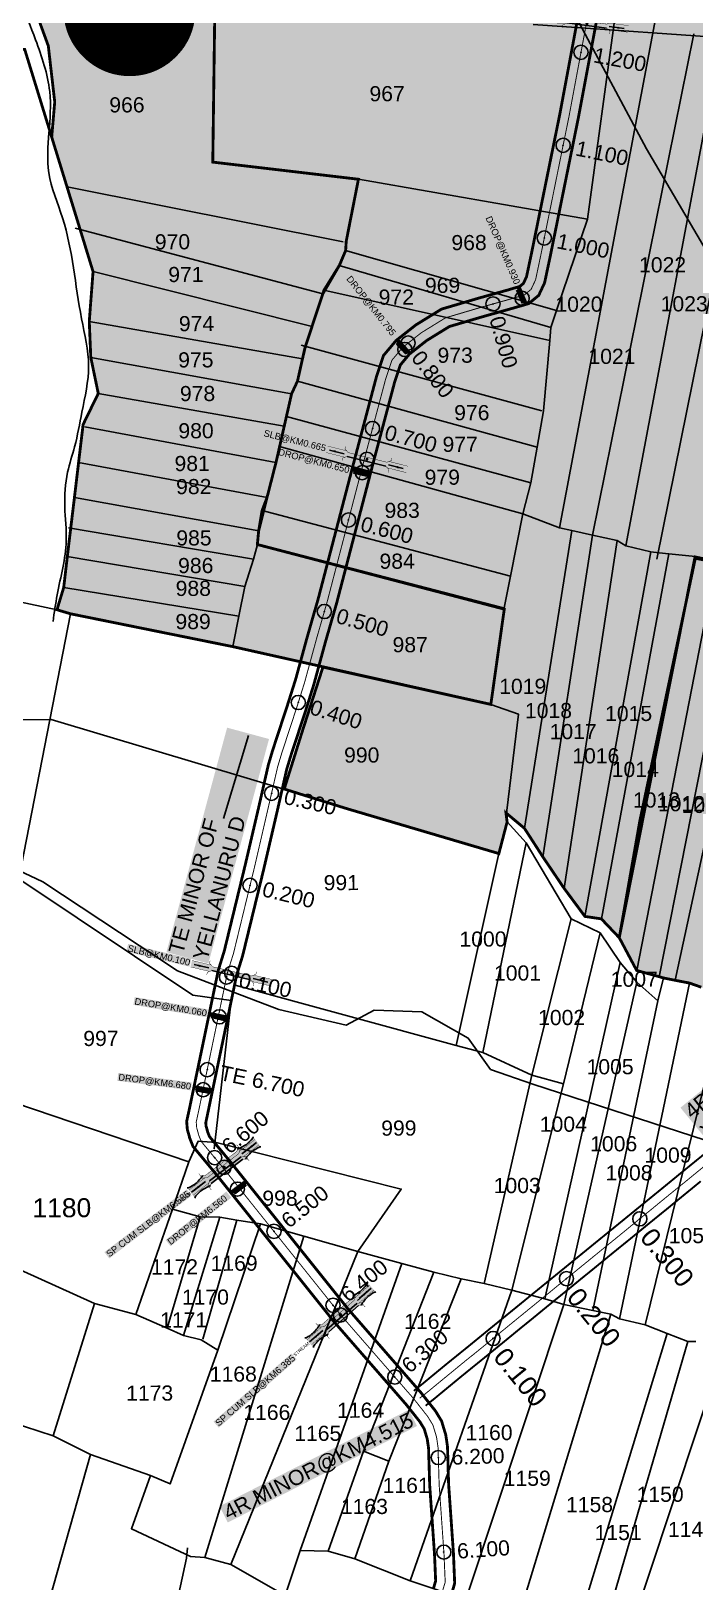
# Model space of a CAD drawing. Header units: inches. Extents: x 182366 to 215308, y 1619047 to 1632624.
# Drawn here: x 187374 to 188076, y 1624507 to 1626145 of the extents above; entities that cross this region are included whole.
import ezdxf
from ezdxf.enums import TextEntityAlignment as Align

# ---------------------------------------------------------------- set-up
doc = ezdxf.new("R2010")
doc.units = ezdxf.units.IN
doc.header["$MEASUREMENT"] = 0
doc.header["$PDMODE"] = 32
doc.header["$PDSIZE"] = 15
doc.linetypes.add('ACAD_ISO02W100', pattern=[15, 12, -3])
doc.linetypes.add('HIDDEN2', pattern=[0.1875, 0.125, -0.0625])
for name, color, linetype in [('CANAL1', 7, 'Continuous'), ('CHANAGE', 1, 'Continuous'), ('CS', 134, 'Continuous'), ('CSMark', 72, 'Continuous'), ('PAPER SIZE', 5, 'Continuous'), ('PLOT NO', 7, 'Continuous'), ('PLOTS', 7, 'Continuous'), ('PLOTS NO', 7, 'Continuous'), ('POINT', 2, 'Continuous'), ('ROAD', 1, 'Continuous'), ('STREAM', 4, 'Continuous'), ('STRUCTURE', 5, 'Continuous'), ('text2', 7, 'Continuous'), ('WUA2', 3, 'Continuous')]:
    doc.layers.add(name, color=color, linetype=linetype)
doc.styles.add('FONT1', font='Arial')
doc.styles.get("Standard").update_dxf_attribs({"font": 'arial.ttf'})
doc.dimstyles.get("Standard").update_dxf_attribs({"dimtxt": 0.18, "dimasz": 0.18, "dimexe": 0.18, "dimexo": 0.0625, "dimgap": 0.09, "dimtad": 0, "dimtih": 1, "dimtoh": 1, "dimdec": 4, "dimzin": 0, "dimdsep": 46, "dimtxsty": 'Standard', "dimcen": 0.09, "dimadec": 0, "dimazin": 0, "dimtfac": 1, "dimtdec": 4, "dimtofl": 0, "dimtmove": 0, "dimatfit": 3, "dimfxl": 1, "dimtolj": 1, "dimtzin": 0, "dimarcsym": 0})
pattern_1 = [(45, (0, 0), (-0.088388347648, 0.088388347648), [])]

# ---------------------------------------------------------------- blocks, each defined once
blk = doc.blocks.new('DROP')
h = blk.add_hatch()
h.set_pattern_fill('ANSI31', color=1, scale=10, angle=45)
h.set_pattern_definition([(90, (-324.4107, -25.7687), (-1.25, 0), [])])
h.paths.add_polyline_path([(-9.9, -4.3), (-13.8, 4.1), (13.8, 4.1), (10.2, -4.3)])
at = {"layer": 'STRUCTURE', "color": 5, "const_width": 0.49}
blk.add_lwpolyline([(-9.9, -4.3), (-13.8, 4.1), (13.8, 4.1), (10.2, -4.3), (-9.9, -4.3)], dxfattribs=at)
at = {"layer": 'STRUCTURE', "color": 5}
blk.add_circle((0, 0), 1.33, dxfattribs=at)
blk = doc.blocks.new('SP')
at = {"layer": 'STRUCTURE'}
h = blk.add_hatch(dxfattribs=at)
h.set_pattern_fill('DASH', color=256, scale=8, style=0)
edge = h.paths.add_edge_path()
edge.add_spline(control_points=[(769825.7, 1706742.1), (769825.3, 1706741.8), (769823.8, 1706740.8), (769820.9, 1706740.3), (769817, 1706739.7), (769811.4, 1706738.9), (769804, 1706739.7), (769798.4, 1706741), (769795.6, 1706741.6)], knot_values=[0, 0, 0, 0, 1.613557, 5.24513, 8.624976, 13.470124, 22.190216, 30.746377, 30.746377, 30.746377, 30.746377], degree=3, periodic=0)
edge.add_line((769795.6, 1706741.6), (769792.6, 1706739.6))
edge.add_line((769792.6, 1706739.6), (769732.6, 1706739.6))
edge.add_line((769732.6, 1706739.6), (769729.6, 1706741.6))
edge.add_spline(control_points=[(769729.6, 1706741.6), (769726.9, 1706740.9), (769721.3, 1706739.5), (769713.9, 1706738.5), (769708.3, 1706739.1), (769704.4, 1706739.6), (769701.5, 1706740), (769700, 1706741), (769699.5, 1706741.3)], knot_values=[0, 0, 0, 0, 8.556161, 17.276253, 22.121402, 25.501247, 29.13282, 30.746377, 30.746377, 30.746377, 30.746377], degree=3, periodic=0)
edge.add_line((769699.5, 1706741.3), (769699.5, 1706722.1))
edge.add_spline(control_points=[(769699.5, 1706722.1), (769700, 1706722.4), (769701.4, 1706723.4), (769704.3, 1706724), (769708.2, 1706724.5), (769713.8, 1706725.3), (769721.2, 1706724.5), (769726.8, 1706723.3), (769729.6, 1706722.6)], knot_values=[0, 0, 0, 0, 1.613557, 5.24513, 8.624976, 13.470124, 22.190216, 30.746377, 30.746377, 30.746377, 30.746377], degree=3, periodic=0)
edge.add_line((769729.6, 1706722.6), (769732.6, 1706724.6))
edge.add_line((769732.6, 1706724.6), (769792.6, 1706724.6))
edge.add_line((769792.6, 1706724.6), (769795.6, 1706722.6))
edge.add_spline(control_points=[(769795.6, 1706722.6), (769798.4, 1706723.3), (769803.9, 1706724.8), (769811.3, 1706725.8), (769817, 1706725.1), (769820.9, 1706724.7), (769823.8, 1706724.2), (769825.2, 1706723.3), (769825.7, 1706723)], knot_values=[0, 0, 0, 0, 8.556161, 17.276253, 22.121402, 25.501247, 29.13282, 30.746377, 30.746377, 30.746377, 30.746377], degree=3, periodic=0)
edge.add_line((769825.7, 1706723), (769825.7, 1706742.1))
h.paths.add_polyline_path([(769764.2, 1706732.1, -1), (769761.1, 1706732.1, -1)], flags=0)
h.paths.add_polyline_path([(769761.1, 1706732.1, 1), (769764.2, 1706732.1, 1)], flags=16)
at = {"layer": 'STRUCTURE', "const_width": 0.628}
for points in [[(769726.6, 1706747.6), (769726.6, 1706743.6), (769732.6, 1706739.6), (769792.6, 1706739.6), (769798.6, 1706743.6), (769798.6, 1706747.6)], [(769726.6, 1706716.6), (769726.6, 1706720.6), (769732.6, 1706724.6), (769792.6, 1706724.6), (769798.6, 1706720.6), (769798.6, 1706716.6)]]:
    blk.add_lwpolyline(points, dxfattribs=at)
at = {"layer": 'STRUCTURE', "color": 3}
blk.add_lwpolyline([(769732.6, 1706724.6), (769792.6, 1706724.6)], dxfattribs=at)
blk.add_lwpolyline([(769732.6, 1706724.6), (769792.6, 1706724.6)], dxfattribs=at)
at = {"layer": 'STRUCTURE', "color": 0}
blk.add_circle((769762.6, 1706732.1), 1.55, dxfattribs=at)
at = {"layer": 'STRUCTURE'}
for points in [[(769699.5, 1706741.3), (769700.9, 1706740.5), (769704.4, 1706739.6), (769707.8, 1706739.2), (769712.6, 1706738.8), (769721.3, 1706739.7), (769729.6, 1706741.6)], [(769699.5, 1706722.1), (769700.9, 1706723), (769704.4, 1706724), (769707.7, 1706724.5), (769712.5, 1706725), (769721.2, 1706724.4), (769729.6, 1706722.6)], [(769825.7, 1706742.1), (769824.3, 1706741.3), (769820.8, 1706740.3), (769817.5, 1706739.8), (769812.7, 1706739.2), (769804, 1706739.9), (769795.6, 1706741.6)], [(769825.7, 1706723), (769824.3, 1706723.8), (769820.8, 1706724.7), (769817.4, 1706725.1), (769812.6, 1706725.5), (769803.9, 1706724.6), (769795.6, 1706722.6)]]:
    blk.add_spline(points, degree=3, dxfattribs=at)
at = {"layer": 'STRUCTURE', "color": 0}
blk.add_text('STREAM', height=5, dxfattribs=at).set_placement((769684.3, 1706732.1), align=Align.MIDDLE_CENTER)
for points in [[(769727.4, 1706732.1), (769700.8, 1706732.1)], [(769824.4, 1706732.1), (769800.5, 1706732.1)]]:
    blk.add_leader(points, dimstyle='Standard', override={"dimasz": 10, "dimgap": 0.09, "dimtad": 0}, dxfattribs=at)
blk = doc.blocks.new('SLB')
at = {"layer": 'STRUCTURE'}
h = blk.add_hatch(dxfattribs=at)
h.set_pattern_fill('DOTS', color=6, scale=20, angle=320.3722, style=0)
h.set_pattern_definition([(320.372247934, (-159.4327, -72.9564), (1.2786241598, 0.5641323054), [0, -1.25])])
h.paths.add_polyline_path([(769699.5, 1706871.1), (769699.5, 1706861.1), (769729.1, 1706861.1), (769732.1, 1706863.1), (769792.1, 1706863.1), (769795.1, 1706861.1), (769824.7, 1706861.1), (769824.7, 1706871.1), (769795.1, 1706871.1), (769792.1, 1706869.1), (769732.1, 1706869.1), (769729.1, 1706871.1)])
at = {"layer": 'STRUCTURE', "color": 6, "linetype": 'ACAD_ISO02W100', "ltscale": 0.5, "const_width": 0.5}
for points in [[(769699.5, 1706871.1), (769729.1, 1706871.1)], [(769795.1, 1706871.1), (769824.7, 1706871.1)], [(769699.5, 1706861.1), (769729.1, 1706861.1)], [(769795.1, 1706861.1), (769824.7, 1706861.1)]]:
    blk.add_lwpolyline(points, dxfattribs=at)
at = {"layer": 'STRUCTURE', "color": 6, "const_width": 0.628}
for points in [[(769726.1, 1706877.1), (769726.1, 1706873.1), (769732.1, 1706869.1), (769792.1, 1706869.1), (769798.1, 1706873.1), (769798.1, 1706877.1)], [(769726.1, 1706855.1), (769726.1, 1706859.1), (769732.1, 1706863.1), (769792.1, 1706863.1), (769798.1, 1706859.1), (769798.1, 1706855.1)]]:
    blk.add_lwpolyline(points, dxfattribs=at)
at = {"layer": 'STRUCTURE', "color": 6}
blk.add_lwpolyline([(769732.1, 1706863.1), (769792.1, 1706863.1)], dxfattribs=at)
blk.add_lwpolyline([(769732.1, 1706863.1), (769792.1, 1706863.1)], dxfattribs=at)
at = {"layer": 'STRUCTURE', "color": 0}
blk.add_circle((769762.1, 1706866.1), 1.24, dxfattribs=at)
for points in [[(769703.8, 1706866), (769726.7, 1706866)], [(769818.6, 1706865.8), (769795.7, 1706865.8)]]:
    blk.add_leader(points, dimstyle='Standard', override={"dimasz": 10, "dimgap": 0.09, "dimtad": 0}, dxfattribs=at)

msp = doc.modelspace()

# ---------------------------------------------------------------- hatches: boundary and pattern name
at = {"layer": 'PLOTS NO', "true_color": 0xafd9aa}
h = msp.add_hatch(dxfattribs=at)
h.set_pattern_fill('ANSI31', color=9)
h.set_pattern_definition(pattern_1)
h.paths.add_polyline_path([(187859.9, 1625434.1), (187587.3, 1625495.1), (187415.8, 1625529.8), (187401.5, 1625534.1), (187408.6, 1625557.7), (187412.4, 1625590.3), (187416, 1625620.2), (187419.9, 1625652.5), (187424.3, 1625689.6), (187429.1, 1625729.8), (187445.1, 1625762.6), (187437.2, 1625800.7), (187435.6, 1625838.7), (187439.6, 1625891.3), (187425.9, 1625935.9), (187412.1, 1625980.8), (187395.9, 1626033.4), (187399.1, 1626070.5), (187392.3, 1626129.8), (187364.8, 1626205.2), (187371.7, 1626285.6), (187392.4, 1626410.5), (187392.4, 1626490.8), (187399.7, 1626562.7), (187402.5, 1626695.1), (187413.9, 1626797.1), (187413.9, 1626838), (187407.8, 1626875.6), (187369.3, 1626912.5), (187351.5, 1626934.4), (187331.5, 1627040), (187334.3, 1627123.9), (187325.8, 1627178.5), (187327.9, 1627303.7), (187635.9, 1627238.8), (187831.9, 1627200.9), (188018.4, 1627168.9), (188160.1, 1627150.2), (188350.7, 1627150.6), (188379.1, 1627152.7), (188406.6, 1627350.7), (188586.5, 1627345.4), (188585.7, 1627314.6), (188572.5, 1627189), (188564.7, 1627112.7), (188481.6, 1627008.6), (188418.2, 1626933.7), (188358, 1626864), (188293.5, 1626793.5), (188269.4, 1626753), (188245, 1626706.8), (188182.4, 1626592.2), (188156.7, 1626551.3), (188155.1, 1626426.5), (188149.9, 1626153.6), (188106.5, 1626152.7), (188036.6, 1626158), (188033.9, 1626158.3), (187991.2, 1626161.5), (187976.3, 1626162.6), (187957.2, 1626164.1), (187940.1, 1626165.4), (187815.7, 1626180.6), (187773.3, 1626191.8), (187728.7, 1626199.7), (187686, 1626207.3), (187634.5, 1626216.5), (187569, 1626225), (187566.1, 1626007), (187720, 1625988.9), (187707.1, 1625923.4), (187706.5, 1625913.6), (187700.1, 1625898.3), (187682.3, 1625867.7), (187671, 1625833.5), (187663.5, 1625810.8), (187655.6, 1625775.6), (187649.4, 1625762.3), (187643.9, 1625738.2), (187641.6, 1625728), (187632.9, 1625689.7), (187623.4, 1625652.6), (187619.8, 1625638.2), (187614.6, 1625617.6), (187613.2, 1625603), (187872.4, 1625535.6), (187874.1, 1625534.7)])
at = {"layer": 'PLOTS NO', "true_color": 0x7aafdf}
h = msp.add_hatch(dxfattribs=at)
h.set_pattern_fill('ANSI31', color=143)
h.set_pattern_definition(pattern_1)
h.paths.add_polyline_path([(187995.6, 1625187.6), (187976.7, 1625207.5), (187959.3, 1625210.1), (187937.3, 1625239.8), (187915, 1625272.8), (187895.4, 1625303.2), (187875.9, 1625319.5), (187877.1, 1625309.9), (187868.4, 1625276.5), (187705.9, 1625324.5), (187641.6, 1625344.7), (187660.8, 1625406), (187682.5, 1625473.5), (187859.9, 1625434.1), (187874.1, 1625534.7), (187613.2, 1625603), (187614.6, 1625617.6), (187618.2, 1625638.9), (187623.4, 1625652.6), (187632.9, 1625689.7), (187641.6, 1625728), (187643.9, 1625738.2), (187649.4, 1625762.3), (187655.6, 1625775.6), (187660.9, 1625799.2), (187664, 1625812.4), (187671, 1625833.5), (187682.3, 1625867.7), (187683.6, 1625871.7), (187699.8, 1625897.8), (187706.5, 1625913.6), (187707.1, 1625923.4), (187720, 1625988.9), (187566.1, 1626007), (187569, 1626225), (187773.3, 1626191.8), (187815.7, 1626180.6), (187940.1, 1626165.4), (187973.2, 1626162.9), (188033.9, 1626158.3), (188106.5, 1626152.7), (188149.9, 1626153.6), (188155.1, 1626426.5), (188156.2, 1626488.3), (188273.7, 1626693.8), (188314.9, 1626770.5), (188391.1, 1626852.1), (188495.2, 1626975.9), (188558.7, 1627051.2), (188564.7, 1627112.7), (188585.7, 1627314.6), (188585.4, 1627345.4), (188699.4, 1627336), (188670.7, 1627068.4), (188659.4, 1626978.1), (188623, 1626772.9), (188712.4, 1626760.3), (188692.4, 1626563.4), (188639.3, 1626544.6), (188582.3, 1626529.9), (188518.9, 1626501.4), (188543.4, 1626424.1), (188590, 1626392.7), (188602.3, 1626375.6), (188586, 1626346.9), (188573.2, 1626318.2), (188569, 1626298.9), (188546.3, 1626258.6), (188520.9, 1626218.4), (188486.4, 1626185.1), (188440.2, 1626128.4), (188387.2, 1626062.2), (188353.8, 1625988.1), (188341.8, 1625942.1), (188334.2, 1625893.9), (188317.8, 1625837.9), (188309.9, 1625781.1), (188304.9, 1625753.3), (188296.4, 1625734.3), (188266, 1625721.2), (188236.7, 1625704.6), (188216.2, 1625656.1), (188186.6, 1625612.8), (188169.4, 1625569.5), (188076, 1625588.5), (188017.4, 1625311.4)])
at = {"layer": 'PLOTS NO', "true_color": 0x136734}
h = msp.add_hatch(color=116, dxfattribs=at)
h.dxf.hatch_style = 1
h.paths.add_polyline_path([(189287.5, 1624821.8), (189182.2, 1624825.1), (189067.2, 1624829.3), (189028.7, 1624837.2), (188991.6, 1624833.8), (188935, 1624838.6), (188921.1, 1624839.8), (188882.4, 1624843), (188849.3, 1624848.3), (188828.9, 1624849.7), (188826.9, 1624838.5), (188817.3, 1624837.7), (188815.2, 1624837.6), (188808.7, 1624860), (188775.3, 1624872.2), (188722.1, 1624891.4), (188726.6, 1624924.5), (188709, 1624929.7), (188706.6, 1624911.7), (188692.6, 1624914.2), (188680.2, 1624916.4), (188681.4, 1624942.2), (188673.3, 1624947.8), (188677.2, 1624995.2), (188601.3, 1625011.7), (188276.1, 1625082.4), (188274.7, 1625072.9), (188239.1, 1625080.1), (188212.8, 1625086.4), (188184.6, 1625095.1), (188156.1, 1625103.9), (188128.6, 1625110), (188131.8, 1625122.4), (188108.5, 1625126.2), (188082.3, 1625135.3), (188069.8, 1625139.7), (188054.7, 1625142.6), (188042.2, 1625145.1), (188037.9, 1625146.4), (188014, 1625153), (187995.6, 1625187.6), (188074.8, 1625585.6), (188075.7, 1625589.9), (188098.3, 1625585), (188105.5, 1625583.4), (188123.5, 1625579.5), (188137.2, 1625576.6), (188148.1, 1625574.2), (188166.8, 1625570.2), (188169.6, 1625569.3), (188170.2, 1625570.6), (188170.8, 1625572.2), (188171.3, 1625573.2), (188177, 1625585.5), (188178.5, 1625588.7), (188179.8, 1625591.5), (188180.8, 1625593.3), (188182.3, 1625596.3), (188184.1, 1625599.4), (188185.6, 1625602), (188187, 1625604.6), (188188, 1625606.6), (188189, 1625608.1), (188190.5, 1625610.5), (188191.8, 1625612.3), (188193.2, 1625614.3), (188195.1, 1625617.1), (188196.8, 1625619.6), (188198.2, 1625621.7), (188199.4, 1625623.5), (188200.9, 1625625.5), (188202.3, 1625627.4), (188203.9, 1625629.4), (188205.8, 1625632), (188207.4, 1625634.1), (188209.7, 1625637.3), (188210.9, 1625638.9), (188213.3, 1625642.2), (188214.5, 1625643.8), (188215.1, 1625644.6), (188216.2, 1625646), (188221.2, 1625652.3), (188232.8, 1625675.8), (188237.3, 1625683.5), (188247, 1625699.2), (188259.4, 1625712), (188267.2, 1625716.8), (188275.8, 1625720.7), (188293.1, 1625725.9), (188299.3, 1625732.3), (188303.5, 1625740.9), (188309.8, 1625758.1), (188314.6, 1625775.9), (188316.6, 1625800.1), (188317.4, 1625811.6), (188321.3, 1625828.5), (188336.5, 1625860.7), (188340.8, 1625879.3), (188342.6, 1625897.2), (188351.4, 1625932.1), (188353.3, 1625967.5), (188355.3, 1625976.1), (188358.9, 1625984.8), (188367.4, 1626000), (188375.7, 1626016.7), (188380.7, 1626030.8), (188383.7, 1626038.6), (188388.9, 1626049.8), (188397.5, 1626063.5), (188408.8, 1626078), (188416.2, 1626087.6), (188429.4, 1626104.8), (188441.2, 1626120.3), (188480.6, 1626158), (188492.7, 1626175.9), (188496.7, 1626185.3), (188500.9, 1626188.7), (188505.4, 1626190.1), (188511.6, 1626191), (188517.2, 1626194.7), (188520, 1626199.6), (188523.4, 1626204.7), (188530, 1626220), (188544.5, 1626240.5), (188563.7, 1626261), (188580.7, 1626282.9), (188590, 1626300.5), (188592.7, 1626320.9), (188598.3, 1626336.1), (188619.2, 1626334), (188667.3, 1626331.2), (188749.4, 1626315.9), (189087.2, 1626277.8), (189435.8, 1626238.7), (189409, 1626087.8), (189397, 1625869.5), (189388.2, 1625750.8), (189382.6, 1625520.8), (189355.3, 1625113.3)])
at = {"layer": 'text2'}
h = msp.add_hatch(dxfattribs=at)
h.set_pattern_fill('ANSI31', color=5)
h.set_pattern_definition([(45, (-3385.38838, 13488.9096), (-0.088388347648, 0.088388347648), [])])
edge = h.paths.add_edge_path()
edge.add_arc((187478, 1626167.5), 69.1, 0, 360)
h.paths.add_polyline_path([(187399.4, 1626136.5), (187556.7, 1626136.5), (187556.7, 1626198.5), (187399.4, 1626198.5)], flags=9)

# ---------------------------------------------------------------- linework, layer by layer
at = {"layer": 'CANAL1', "color": 200, "const_width": 3}
for points in [[(187799.2, 1624499.9), (187801.6, 1624508), (187800.4, 1624536.1), (187795.3, 1624609.2), (187794.1, 1624648.3), (187792.7, 1624658), (187789.5, 1624668.7), (187785, 1624676.1), (187770.4, 1624694.5), (187694.3, 1624781.8), (187568.4, 1624939.2), (187545.2, 1624967.1), (187541.5, 1624976.5), (187541.4, 1624977.3), (187539.2, 1624985.1), (187538.5, 1624993.5), (187541.5, 1625007.3), (187571.9, 1625153.1), (187578.3, 1625173.8), (187600.2, 1625263.7), (187614.9, 1625326.7), (187624.9, 1625370.6), (187629.5, 1625386), (187645.3, 1625434.2), (187653.6, 1625460.4), (187666.2, 1625506.4), (187677.5, 1625545.7), (187717.3, 1625698.1), (187739.2, 1625780.9), (187746.5, 1625802.7), (187759.8, 1625818.5), (187780.7, 1625835), (187807.8, 1625851.7), (187847.1, 1625863.3), (187877.5, 1625871.8), (187890.4, 1625875.6), (187894.3, 1625878.8), (187897.6, 1625885.9), (187902.9, 1625910.8), (187932.7, 1626057.2), (187951.7, 1626158.9)], [(187818.1, 1624493.1), (187821.7, 1624505.6), (187820.4, 1624537.3), (187815.3, 1624610.2), (187814.1, 1624650.1), (187812.3, 1624662.3), (187807.9, 1624676.9), (187801.4, 1624687.6), (187785.8, 1624707.3), (187709.7, 1624794.6), (187583.9, 1624951.8), (187562.6, 1624977.5), (187560.9, 1624981.8), (187559, 1624988.7), (187558.7, 1624992.2), (187561, 1625003.1), (187591.3, 1625148.1), (187597.6, 1625168.4), (187619.7, 1625259), (187634.4, 1625322.2), (187644.2, 1625365.5), (187648.6, 1625380), (187664.4, 1625428.1), (187672.8, 1625454.8), (187685.4, 1625501), (187696.8, 1625540.4), (187736.6, 1625693), (187758.4, 1625775.1), (187764.3, 1625792.7), (187773.8, 1625804.1), (187792.1, 1625818.5), (187816.1, 1625833.3), (187852.7, 1625844.1), (187883, 1625852.6), (187899.9, 1625857.5), (187910.5, 1625866.2), (187916.7, 1625879.5), (187922.5, 1625906.7), (187952.3, 1626053.4), (187971.3, 1626154.7)]]:
    msp.add_lwpolyline(points, dxfattribs=at)
at = {"layer": 'CANAL1', "color": 1, "linetype": 'HIDDEN2', "ltscale": 4, "const_width": 1}
msp.add_lwpolyline([(187560.2, 1625048.1), (187581.6, 1625150.6), (187588, 1625171.1), (187610, 1625261.4), (187624.6, 1625324.5), (187634.6, 1625368), (187639.1, 1625383), (187654.9, 1625431.1), (187663.2, 1625457.6), (187675.8, 1625503.7), (187687.1, 1625543), (187726.9, 1625695.6), (187748.8, 1625778), (187755.4, 1625797.7), (187766.8, 1625811.3), (187786.4, 1625826.7), (187812, 1625842.5), (187849.9, 1625853.7), (187880.2, 1625862.2), (187895.2, 1625866.6), (187902.4, 1625872.5), (187907.2, 1625882.7), (187912.7, 1625908.7), (187942.5, 1626055.3), (187961.5, 1626156.8)], dxfattribs=at)
at = {"layer": 'CANAL1', "color": 1, "linetype": 'HIDDEN2', "ltscale": 30, "const_width": 1}
msp.add_lwpolyline([(187808.6, 1624496.5), (187811.7, 1624506.8), (187810.4, 1624536.7), (187805.3, 1624609.7), (187804.1, 1624649.2), (187802.5, 1624660.2), (187798.7, 1624672.8), (187793.2, 1624681.8), (187778.1, 1624700.9), (187702, 1624788.2), (187576.2, 1624945.5), (187553.9, 1624972.3), (187551.2, 1624979), (187551.2, 1624979.3), (187549.1, 1624986.9), (187548.6, 1624992.9), (187551.3, 1625005.2), (187560.2, 1625048.1)], dxfattribs=at)
at = {"layer": 'CANAL1', "color": 6, "linetype": 'ByBlock', "ltscale": 2, "const_width": 2}
for points in [[(187778.5, 1624708.9), (187787.4, 1624716), (187797.8, 1624724.6), (187813.2, 1624737.3), (187826.2, 1624747.8), (187836.6, 1624756.2), (187855.9, 1624772), (187865.1, 1624779.5), (187878.1, 1624790.1), (187891, 1624800.6), (187904, 1624811.2), (187917, 1624821.8), (187929.9, 1624832.3), (187942.9, 1624842.9), (187955.9, 1624853.5), (187972.2, 1624866.8), (187981.8, 1624874.6), (187994.7, 1624885.1), (188007.7, 1624895.7), (188020.7, 1624906.3), (188033.6, 1624916.8), (188046.6, 1624927.4), (188059.5, 1624938), (188069.1, 1624945.8), (188085.5, 1624959.1)], [(187791, 1624693.2), (187800.1, 1624700.5), (187810.5, 1624709.1), (187825.9, 1624721.8), (187838.8, 1624732.3), (187849.2, 1624740.7), (187868.6, 1624756.5), (187877.8, 1624764), (187890.7, 1624774.6), (187903.7, 1624785.1), (187916.6, 1624795.7), (187929.6, 1624806.3), (187942.6, 1624816.8), (187955.5, 1624827.4), (187968.5, 1624837.9), (187984.8, 1624851.3), (187994.4, 1624859.1), (188007.4, 1624869.6), (188020.3, 1624880.2), (188033.3, 1624890.8), (188046.3, 1624901.3), (188059.2, 1624911.9), (188072.2, 1624922.5), (188081.7, 1624930.3)]]:
    msp.add_lwpolyline(points, dxfattribs=at)
at = {"layer": 'CANAL1', "color": 1, "linetype": 'HIDDEN2', "ltscale": 2, "const_width": 1}
msp.add_lwpolyline([(187784.8, 1624701.1), (187793.7, 1624708.2), (187804.1, 1624716.8), (187819.6, 1624729.5), (187832.5, 1624740.1), (187842.9, 1624748.4), (187862.3, 1624764.2), (187871.4, 1624771.7), (187884.4, 1624782.3), (187897.4, 1624792.9), (187910.3, 1624803.4), (187923.3, 1624814), (187936.2, 1624824.6), (187949.2, 1624835.1), (187962.2, 1624845.7), (187978.5, 1624859), (187988.1, 1624866.8), (188001.1, 1624877.4), (188014, 1624888), (188027, 1624898.5), (188039.9, 1624909.1), (188052.9, 1624919.7), (188065.9, 1624930.2), (188075.4, 1624938), (188091.8, 1624951.4)], dxfattribs=at)
at = {"layer": 'CS', "color": 3}
for p in [(187955.1, 1626123), (187936.3, 1626024.8), (187916.4, 1625926.8), (187862.2, 1625857.2), (187772.5, 1625815.8), (187734.9, 1625725.6), (187709.5, 1625628.9), (187684, 1625532.2), (187656.4, 1625436.1), (187628.2, 1625340.2), (187605.5, 1625242.9), (187580.6, 1625146), (187560.2, 1625048.1), (187568, 1624955.3), (187630.7, 1624877.4), (187693.2, 1624799.3), (187758.4, 1624723.5), (187804.4, 1624638.4), (187810.2, 1624538.5)]:
    msp.add_point(p, dxfattribs=at)
at = {"layer": 'CSMark'}
for p in [(188017.3, 1624890.6), (187939.8, 1624827.4), (187862.3, 1624764.2)]:
    msp.add_point(p, dxfattribs=at)
at = {"layer": 'PLOTS', "const_width": 3}
msp.add_lwpolyline([(187306.1, 1626244), (187322.5, 1626130.9), (187367.4, 1626126), (187412.1, 1625980.8), (187424.7, 1625939.9), (187439.6, 1625891.3), (187435.6, 1625838.7), (187437.2, 1625800.7), (187445.1, 1625762.6), (187429.1, 1625729.8), (187424.3, 1625689.6), (187419.9, 1625652.5), (187416, 1625620.2), (187412.4, 1625590.3), (187408.6, 1625557.7), (187401.5, 1625534.1), (187415.8, 1625529.8), (187587.3, 1625495.1), (187859.9, 1625434.1)], dxfattribs=at)
at = {"layer": 'PLOTS'}
for points in [[(187587.3, 1625495.1), (187593.8, 1625527.2), (187600.1, 1625558.6), (187609, 1625587.5), (187613.2, 1625603), (187614.6, 1625617.6), (187619.8, 1625638.2), (187623.4, 1625652.6), (187632.9, 1625689.7), (187636.6, 1625706.4), (187641.6, 1625728), (187643.9, 1625738.2), (187649.4, 1625762.3), (187655.6, 1625775.6), (187660.9, 1625799.2), (187663.5, 1625810.8), (187671, 1625833.5), (187683.6, 1625871.7), (187700.1, 1625898.3), (187706.5, 1625913.6), (187707.1, 1625923.4), (187720, 1625988.9), (187566.1, 1626007), (187569, 1626225)], [(187893.8, 1625635.5), (187902.1, 1625668.3), (187908.7, 1625706), (187915.5, 1625744.4), (187922.2, 1625818.6), (187923.4, 1625832.2), (187929.1, 1625849.2), (187962.1, 1625946.8), (187991.2, 1626161.5)], [(188033.9, 1626158.3), (187932.5, 1625620.5)], [(188035.4, 1625587.4), (188149.9, 1626153.6)], [(187967.4, 1625613), (188074.3, 1626142.4)], [(188105.7, 1626148.7), (188002.7, 1625601.7)], [(187720, 1625988.9), (187962.1, 1625946.8)], [(187412.1, 1625980.8), (187703.9, 1625922.8)], [(187420.8, 1625937.2), (187682.3, 1625867.7)], [(187929.4, 1625850.2), (187706.5, 1625913.6)], [(187439.6, 1625891.3), (187671, 1625833.5)], [(187699.8, 1625897.8), (187923.4, 1625832.2)], [(187922.2, 1625818.6), (187683.6, 1625871.7)], [(187660.9, 1625799.2), (187435.6, 1625838.7)], [(187659.6, 1625813.6), (187913.8, 1625744.1)], [(187437.2, 1625800.7), (187649.4, 1625762.3)], [(187908.7, 1625706), (187655.6, 1625775.6)], [(187445.1, 1625762.6), (187641.6, 1625728)], [(187632.9, 1625689.7), (187430.8, 1625727.5)], [(187643.9, 1625738.2), (187902.1, 1625668.3)], [(187893.8, 1625635.5), (187636.6, 1625706.4)], [(187424.3, 1625689.6), (187623.4, 1625652.6)], [(187419.9, 1625652.5), (187614.6, 1625617.6)], [(187618.2, 1625638.9), (187880.7, 1625569.7)], [(188098.3, 1625585), (188072.6, 1625590.6), (188048.1, 1625593.1), (188037.7, 1625594.2), (188029, 1625595.1), (188002.7, 1625601.7), (187993.5, 1625607.2), (187967.4, 1625613), (187945.6, 1625617.7), (187932.5, 1625620.5), (187893.8, 1625635.5), (187880.7, 1625569.7), (187874.4, 1625538), (187859.9, 1625434.1), (187889.1, 1625423.8), (187876.9, 1625322), (187877.1, 1625309.9)], [(187609, 1625587.5), (187413.8, 1625620.6)], [(187945.6, 1625617.7), (187895.4, 1625303.2)], [(187915, 1625272.8), (187967.4, 1625613)], [(187401.5, 1625534.1), (187300.2, 1625555.3), (187150.4, 1625596.5)], [(187872.4, 1625535.6), (187613.2, 1625603)], [(187993.5, 1625607.2), (187937.3, 1625239.8)], [(187959.3, 1625210.1), (188029, 1625595.1)], [(187412.4, 1625590.3), (187600.1, 1625558.6)], [(188048.1, 1625593.1), (187976.7, 1625207.5)], [(187995.6, 1625187.6), (188074.8, 1625585.6)], [(188098.3, 1625585), (188014, 1625153)], [(188037.9, 1625146.4), (188123.5, 1625579.5)], [(188054.7, 1625142.6), (188148.1, 1625574.2)], [(187593.8, 1625527.2), (187408.6, 1625557.7)], [(187361.2, 1625249.8), (187415.8, 1625529.8)], [(187284.3, 1625417.1), (187395.4, 1625418.3), (187868.4, 1625276.5)], [(187875.9, 1625319.5), (187895.4, 1625303.2), (187915, 1625272.8), (187937.3, 1625239.8), (187959.3, 1625210.1), (187976.7, 1625207.5), (187995.6, 1625187.6), (188014, 1625153), (188037.9, 1625146.4), (188042.2, 1625145.1)], [(187823.1, 1625073.9), (187868.4, 1625276.5), (187877.1, 1625309.9), (187897.3, 1625287.9), (187944.9, 1625207.7), (187975.4, 1625192.9), (187996.4, 1625161.4), (188014.1, 1625140.6), (188036.4, 1625120.8), (188042.2, 1625145.1), (188054.7, 1625142.6), (188069.8, 1625139.7), (188082.3, 1625135.3)], [(187897.3, 1625287.9), (187851.3, 1625066.3)], [(186327.4, 1625223.3), (186754.7, 1625182.8), (186851.6, 1625171.9), (186869.6, 1625238.5), (187037.1, 1625168), (187145, 1625113.8), (187214.8, 1625081.3), (187283.7, 1625056.3), (187284.5, 1625036.2), (187315.1, 1625027.3), (187540.9, 1624950.9), (187550.6, 1624972.5), (187569.7, 1624971.1), (187765.3, 1624922.1), (187719.4, 1624856), (187765.7, 1624843.5), (187799.6, 1624834.4), (187828.4, 1624827.3), (187853, 1624822.4), (187882, 1624815.3)], [(187361.2, 1625249.8), (187544.9, 1625126.9), (187585.6, 1625121.2), (187589.6, 1625137.3), (187823.1, 1625073.9), (187851.3, 1625066.3), (187903.3, 1625042.4), (187936.8, 1625033.2), (187882, 1624815.3), (187916.8, 1624806.1), (187937.2, 1624800), (187967.6, 1624793.9), (187986.8, 1624790), (187995.9, 1624784.8), (188022.9, 1624778.5), (188046.1, 1624769.5), (188068.2, 1624761), (188076.4, 1624761)], [(187944.9, 1625207.7), (187903.3, 1625042.4), (187853, 1624822.4)], [(187975.4, 1625192.9), (187936.8, 1625033.2)], [(187996.4, 1625161.4), (187916.8, 1624806.1)], [(187937.2, 1624800), (188014.1, 1625140.6)], [(187995.9, 1624784.8), (188069.8, 1625139.7)], [(187585.6, 1625121.2), (187567.5, 1624964.6)], [(188036.4, 1625120.8), (187967.6, 1624793.9)], [(188108.5, 1625126.2), (188022.9, 1624778.5)], [(187484.9, 1624789.7), (187441.2, 1624801.2), (187265, 1624880.9), (187123.8, 1624944.8), (187135.6, 1625004.6), (187145, 1625113.8)], [(187719.4, 1624856), (187662.3, 1624872.3), (187616.5, 1624885.4), (187591.5, 1624889.3), (187573.6, 1624892.2), (187552.9, 1624892.7), (187523.4, 1624900.7), (187540.9, 1624950.9)], [(187523.4, 1624900.7), (187484.9, 1624789.7), (187518, 1624775), (187535.2, 1624767.4), (187553.9, 1624762.6), (187571.3, 1624751.8), (187616.5, 1624885.4)], [(187552.9, 1624892.7), (187518, 1624775)], [(187535.2, 1624767.4), (187573.6, 1624892.2)], [(187591.5, 1624889.3), (187555.6, 1624763.4)], [(187557.7, 1624532.7), (187662.3, 1624872.3)], [(187719.4, 1624856), (187585.1, 1624525.5)], [(187658.4, 1624540.3), (187765.7, 1624843.5)], [(187799.6, 1624834.4), (187725.3, 1624645.3), (187688, 1624539.5)], [(187716.2, 1624531.4), (187752, 1624634.7), (187828.4, 1624827.3)], [(187774.7, 1624508.2), (187882, 1624815.3)], [(187441.2, 1624801.2), (187397.5, 1624661.2)], [(187937.2, 1624800), (187833.5, 1624488.4)], [(187889.2, 1624469.6), (187986.8, 1624790)], [(188046.1, 1624769.5), (187949.8, 1624453.5)], [(188068.2, 1624761), (187975.4, 1624442.8)], [(187571.3, 1624751.8), (187521.1, 1624610.6), (187500.4, 1624619.3)], [(187999.9, 1624432.5), (188105.2, 1624749.9)], [(187833.5, 1624488.4), (187774.7, 1624508.2), (187716.2, 1624531.4), (187688, 1624539.5), (187658.4, 1624540.3), (187642.7, 1624492.7), (187585.1, 1624525.5), (187557.7, 1624532.7), (187542.5, 1624534), (187480.1, 1624563.2), (187500.4, 1624619.3), (187436.9, 1624641.7), (187397.5, 1624661.2), (187306.4, 1624691.1)], [(187725.3, 1624645.3), (187752, 1624634.7)], [(187353.5, 1624346.2), (187436.9, 1624641.7)], [(187388, 1624151.9), (187415.2, 1624247.6), (187473.5, 1624233.1), (187538.5, 1624532.2), (187539.5, 1624543.2)]]:
    msp.add_lwpolyline(points, dxfattribs=at)
at = {"layer": 'POINT'}
for p in [(187893, 1625863, 77), (187769, 1625809, 76), (187729, 1625693, 75), (187724, 1625679, 74), (187586, 1625150, 73), (187573, 1625104, 72), (187556, 1625027, 71), (187578, 1624945, 70), (187592, 1624922, 69), (187701, 1624789, 68)]:
    msp.add_point(p, dxfattribs=at)
at = {"layer": 'ROAD'}
for points in [[(187365.3, 1627151.6), (187530.1, 1626965.9), (187585.4, 1626875.9), (187617.2, 1626830.8), (187619.7, 1626786.3), (187690.8, 1626687.2), (187733.1, 1626579), (187790.2, 1626452.1), (187856.3, 1626356.8), (187898, 1626258.7), (187959.6, 1626142.1), (188024.3, 1626020.9), (188093.4, 1625903.5), (188107.4, 1625849.5), (188205.6, 1625662), (188285.7, 1625506.7), (188350.5, 1625385.3), (188451.6, 1625219.1), (188533.4, 1625107.4), (188596.4, 1625018.8), (188638.2, 1624957.1), (188659.2, 1624914.7)], [(188255.3, 1626151.7), (188248.9, 1626133.7), (188136.8, 1626136.1), (187904.8, 1626152.5)], [(188640.8, 1624772.6), (188631.3, 1624771), (188590.5, 1624791.6), (188502.9, 1624844), (188428.1, 1624892.6), (188350.1, 1624916.2), (188249.2, 1624943.5), (188100.6, 1624969.3), (187904.2, 1625032.8), (187859.7, 1625048.4), (187836.1, 1625081.5), (187787.1, 1625109.4), (187736.5, 1625110.9), (187707.2, 1625095.1), (187635.9, 1625111.8), (187528.8, 1625152.7), (187386.7, 1625246.8), (187340.7, 1625268.2)]]:
    msp.add_lwpolyline(points, dxfattribs=at)
at = {"layer": 'STREAM'}
for points in [[(187311.8, 1627302.8), (187312.4, 1627292.5), (187311.1, 1627286.8), (187310, 1627278.4), (187307, 1627263.8), (187301.3, 1627245.7), (187303.2, 1627234.3), (187306.4, 1627213.9), (187305.8, 1627154.5), (187317.2, 1627121.7), (187311.6, 1627085), (187324.1, 1627061.8), (187328.2, 1627024.3), (187337.3, 1626977.9), (187348, 1626935.6), (187354.7, 1626913), (187382.1, 1626892.8), (187400.5, 1626876.2), (187406.7, 1626803.6), (187400.5, 1626754.8), (187396.1, 1626658.6), (187390.1, 1626586.7), (187383.2, 1626509.5), (187380.7, 1626462.1), (187382, 1626413.1), (187372.8, 1626373.4), (187363.2, 1626274.4), (187356.8, 1626221.6), (187364.3, 1626177.1), (187378.8, 1626136.2), (187393.8, 1626081.5), (187393, 1626037.9), (187392.9, 1625995.8), (187407.3, 1625948), (187427.4, 1625841.6), (187434.9, 1625791.7), (187427.8, 1625742.8), (187420.1, 1625706.2), (187412.7, 1625679.5), (187409.7, 1625642.8), (187411.3, 1625607.1), (187401.7, 1625549.9), (187397.3, 1625521.6)], [(189294, 1624846.4), (189260.9, 1624841.8), (189229.3, 1624840.5), (189201.1, 1624829.4), (189187.9, 1624816.1), (189158.1, 1624807.1), (189125.8, 1624792.9), (189075.1, 1624775.1), (189039.9, 1624762.3), (189004.5, 1624745.5), (188958.8, 1624730.9), (188947.2, 1624711.9), (188916.7, 1624696.8), (188889.1, 1624671.9), (188861.1, 1624654.7), (188823.8, 1624633.6), (188793.9, 1624604.3), (188762, 1624582.5), (188743.8, 1624572.1), (188712.9, 1624564.4), (188658.9, 1624535.5), (188624.4, 1624515.5), (188593, 1624498.6), (188536, 1624456.8), (188506.1, 1624444.6), (188477.5, 1624418.6), (188454.3, 1624403.2), (188423.4, 1624383.2), (188407.7, 1624361), (188394.8, 1624349.2), (188365.2, 1624336.6), (188346.4, 1624322.7), (188309.4, 1624313.4), (188279.5, 1624303.5), (188255.2, 1624310.1), (188238.8, 1624326.2), (188215.7, 1624343.9), (188196.3, 1624349.8), (188170.4, 1624347.6), (188138.6, 1624334.3), (188119.2, 1624322.4), (188090.3, 1624309.7), (188072.8, 1624286.8), (188045.5, 1624261.2), (188024.9, 1624233.5), (188023.6, 1624194.5), (188009, 1624158.3), (188003.2, 1624133.7), (188000.2, 1624086.1), (188001.6, 1624057.1), (188000.3, 1624034), (188000.3, 1624019.3), (188005.7, 1623997.7), (188007.1, 1623983.2), (188014, 1623968.1), (188015.5, 1623956.1), (188016.1, 1623948.3)]]:
    msp.add_spline(points, degree=3, dxfattribs=at)
at = {"layer": 'WUA2', "color": 5, "const_width": 3}
for points in [[(187569, 1626225), (187566.1, 1626007), (187720, 1625988.9), (187707.1, 1625923.4), (187706.5, 1625913.6), (187700.1, 1625898.3), (187682.3, 1625867.7), (187671, 1625833.5), (187663.5, 1625810.8), (187655.6, 1625775.6), (187649.4, 1625762.3), (187643.9, 1625738.2), (187641.6, 1625728), (187632.9, 1625689.7), (187623.4, 1625652.6), (187619.8, 1625638.2), (187614.6, 1625617.6), (187613.2, 1625603), (187872.4, 1625535.6), (187874.1, 1625534.7), (187859.9, 1625434.1)], [(187995.6, 1625187.6), (187976.7, 1625207.5), (187959.3, 1625210.1), (187937.3, 1625239.8), (187915, 1625272.8), (187895.4, 1625303.2), (187875.9, 1625319.5), (187877.1, 1625309.9), (187868.4, 1625276.5), (187868.4, 1625276.5), (187705.9, 1625324.5), (187641.6, 1625344.7), (187660.8, 1625406), (187682.5, 1625473.5), (187859.9, 1625434.1), (187874.1, 1625534.7), (187613.2, 1625603), (187614.6, 1625617.6), (187618.2, 1625638.9), (187623.4, 1625652.6), (187632.9, 1625689.7), (187641.6, 1625728), (187643.9, 1625738.2), (187649.4, 1625762.3), (187655.6, 1625775.6), (187660.9, 1625799.2), (187664, 1625812.4), (187671, 1625833.5), (187682.3, 1625867.7), (187683.6, 1625871.7), (187699.8, 1625897.8), (187706.5, 1625913.6), (187707.1, 1625923.4), (187720, 1625988.9), (187566.1, 1626007), (187569, 1626225)], [(187859.9, 1625434.1), (187587.3, 1625495.1), (187415.8, 1625529.8), (187401.5, 1625534.1), (187408.6, 1625557.7), (187412.4, 1625590.3), (187416, 1625620.2), (187419.9, 1625652.5), (187424.3, 1625689.6), (187429.1, 1625729.8), (187445.1, 1625762.6), (187437.2, 1625800.7), (187435.6, 1625838.7), (187439.6, 1625891.3), (187425.9, 1625935.9), (187412.1, 1625980.8), (187395.9, 1626033.4), (187399.1, 1626070.5), (187392.3, 1626129.8), (187364.8, 1626205.2)], [(188486.4, 1626185.1), (188440.2, 1626128.4), (188387.2, 1626062.2), (188353.8, 1625988.1), (188341.8, 1625942.1), (188334.2, 1625893.9), (188317.8, 1625837.9), (188309.9, 1625781.1), (188304.9, 1625753.3), (188296.4, 1625734.3), (188266, 1625721.2), (188236.7, 1625704.6), (188216.2, 1625656.1), (188186.6, 1625612.8), (188169.4, 1625569.5), (188076, 1625588.5), (188017.4, 1625311.4), (187995.6, 1625187.6)], [(188082.3, 1625135.3), (188069.8, 1625139.7), (188054.7, 1625142.6), (188042.2, 1625145.1), (188037.9, 1625146.4), (188014, 1625153), (187995.6, 1625187.6), (188074.8, 1625585.6), (188075.7, 1625589.9), (188098.3, 1625585)]]:
    msp.add_lwpolyline(points, dxfattribs=at)
at = {"layer": 'WUA2', "color": 15, "const_width": 3}
for points in [[(187569, 1626225), (187566.1, 1626007), (187720, 1625988.9), (187707.1, 1625923.4), (187706.5, 1625913.6), (187700.1, 1625898.3), (187682.3, 1625867.7), (187671, 1625833.5), (187663.5, 1625810.8), (187655.6, 1625775.6), (187649.4, 1625762.3), (187643.9, 1625738.2), (187641.6, 1625728), (187632.9, 1625689.7), (187623.4, 1625652.6), (187619.8, 1625638.2), (187614.6, 1625617.6), (187613.2, 1625603), (187872.4, 1625535.6), (187874.1, 1625534.7), (187859.9, 1625434.1)], [(187995.6, 1625187.6), (187976.7, 1625207.5), (187959.3, 1625210.1), (187937.3, 1625239.8), (187915, 1625272.8), (187895.4, 1625303.2), (187875.9, 1625319.5), (187877.1, 1625309.9), (187868.4, 1625276.5), (187868.4, 1625276.5), (187705.9, 1625324.5), (187641.6, 1625344.7), (187660.8, 1625406), (187682.5, 1625473.5), (187859.9, 1625434.1), (187874.1, 1625534.7), (187613.2, 1625603), (187614.6, 1625617.6), (187618.2, 1625638.9), (187623.4, 1625652.6), (187632.9, 1625689.7), (187641.6, 1625728), (187643.9, 1625738.2), (187649.4, 1625762.3), (187655.6, 1625775.6), (187660.9, 1625799.2), (187664, 1625812.4), (187671, 1625833.5), (187682.3, 1625867.7), (187683.6, 1625871.7), (187699.8, 1625897.8), (187706.5, 1625913.6), (187707.1, 1625923.4), (187720, 1625988.9), (187566.1, 1626007), (187569, 1626225)], [(187859.9, 1625434.1), (187587.3, 1625495.1), (187415.8, 1625529.8), (187401.5, 1625534.1), (187408.6, 1625557.7), (187412.4, 1625590.3), (187416, 1625620.2), (187419.9, 1625652.5), (187424.3, 1625689.6), (187429.1, 1625729.8), (187445.1, 1625762.6), (187437.2, 1625800.7), (187435.6, 1625838.7), (187439.6, 1625891.3), (187425.9, 1625935.9), (187412.1, 1625980.8), (187395.9, 1626033.4), (187399.1, 1626070.5), (187392.3, 1626129.8), (187364.8, 1626205.2)], [(188486.4, 1626185.1), (188440.2, 1626128.4), (188387.2, 1626062.2), (188353.8, 1625988.1), (188341.8, 1625942.1), (188334.2, 1625893.9), (188317.8, 1625837.9), (188309.9, 1625781.1), (188304.9, 1625753.3), (188296.4, 1625734.3), (188266, 1625721.2), (188236.7, 1625704.6), (188216.2, 1625656.1), (188186.6, 1625612.8), (188169.4, 1625569.5), (188076, 1625588.5), (188017.4, 1625311.4), (187995.6, 1625187.6)], [(188082.3, 1625135.3), (188069.8, 1625139.7), (188054.7, 1625142.6), (188042.2, 1625145.1), (188037.9, 1625146.4), (188014, 1625153), (187995.6, 1625187.6), (188074.8, 1625585.6), (188075.7, 1625589.9), (188098.3, 1625585)]]:
    msp.add_lwpolyline(points, dxfattribs=at)

# ---------------------------------------------------------------- block references
for p, xscale, yscale, zscale, rotation in [((187892.2, 1625865.7), 0.7, 0.7, 0.7, 293.1724676616312), ((187766.8, 1625811.3), 0.7, 0.7, 0.7, 313.4115903809882), ((187722.7, 1625679.2), 0.7, 0.7, 0.7, 348.1246974961248), ((187571.9, 1625104.2), 0.7, 0.7, 0.7, 348.1246974961248), ((187556, 1625027, 71), 0.7000000000000001, 0.7000000000000001, 0.7000000000000001, 350.2790742060578), ((187593.9, 1624923.3), 0.7000000000000001, 0.7000000000000001, 0.7000000000000001, 36.49770396654607)]:
    msp.add_blockref('DROP', p, dxfattribs=dict(xscale=xscale, yscale=yscale, zscale=zscale, rotation=rotation))
at = {"layer": 'STRUCTURE', "color": 0, "xscale": 0.7, "yscale": 0.7, "zscale": 0.7}
for name, p, rotation in [('SLB', (-500480.7, 510827.9, 78), 352.5891724363311), ('SLB', (-625464.2, 597772.6, 75), 345.9267051626515), ('SLB', (-612642.4, 587104.7, 73), 346.6458065362098), ('SP', (483920.1, 348284.8, 70), 37.34434648835499), ('SLB', (483977.3, 348210.5, 70), 37.34434648835499), ('SP', (569503.4, 371032, 68), 41.21300137228259), ('SLB', (569565.5, 370961.7, 68), 41.21300137228259)]:
    msp.add_blockref(name, p, dxfattribs=dict(at, rotation=rotation))

# ---------------------------------------------------------------- texts
at = {"layer": 'CHANAGE'}
for s, rotation, p in [('1.200', 349.4012, (187968.9, 1626120.4)), ('1.100', 348.5271, (187950, 1626022)), ('1.000', 348.5271, (187930.1, 1625924)), ('0.900', 285.6522, (187865.9, 1625843.7)), ('0.800', 308.2889, (187781.2, 1625804.8)), ('0.700', 345.1427, (187748.4, 1625722)), ('0.600', 345.3621, (187723.1, 1625625.3)), ('0.500', 343.9697, (187697.4, 1625528.3)), ('0.400', 342.4685, (187669.8, 1625431.9)), ('0.300', 347.1325, (187641.9, 1625337.1)), ('0.200', 346.2991, (187619.1, 1625239.5)), ('0.100', 348.2169, (187594.3, 1625143.2)), ('6.600', 39.8256, (187578.8, 1624964.3)), ('6.500', 38.652, (187641.6, 1624886.1)), ('6.400', 38.652, (187704.1, 1624808)), ('6.300', 41.0787, (187769, 1624732.7)), ('6.200', 1.7601, (187818.4, 1624638.8)), ('6.100', 3.9632, (187824.2, 1624539.5))]:
    msp.add_text(s, height=16, rotation=rotation, dxfattribs=at).set_placement(p, align=Align.MIDDLE_LEFT)
at = {"layer": 'CHANAGE', "color": 3}
msp.add_text('TE 6.700', height=16, rotation=348.2169, dxfattribs=at).set_placement((187573.9, 1625045.3), align=Align.MIDDLE_LEFT)
at = {"layer": 'CSMark', "color": 1}
for s, rotation, p in [('0.300', 309.1909, (188024.2, 1624876.8)), ('0.200', 309.1761, (187946.7, 1624813.6)), ('0.100', 309.2071, (187869.2, 1624750.4))]:
    msp.add_text(s, height=20, rotation=rotation, dxfattribs=at).set_placement(p, align=Align.MIDDLE_LEFT)
at = {"layer": 'PLOT NO'}
for s, height, p in [('967', 16, (187750.3, 1626079.3)), ('966', 16, (187475.4, 1626067.5)), ('970', 16, (187523.5, 1625922.8)), ('968', 16, (187836.9, 1625922)), ('1022', 16, (188041.4, 1625898.5)), ('971', 16, (187537.7, 1625888.3)), ('972', 16, (187760, 1625864.4)), ('969', 16, (187808.9, 1625876.8)), ('1020', 16, (187953, 1625856.9)), ('1023', 16, (188064.2, 1625857.3)), ('974', 16, (187548.9, 1625836.4)), ('973', 16, (187822.2, 1625803)), ('1021', 16, (187987.9, 1625801.8)), ('975', 16, (187548.2, 1625798.1)), ('978', 16, (187550, 1625762.5)), ('976', 16, (187839.8, 1625742.3)), ('980', 16, (187548.4, 1625723.2)), ('977', 16, (187827.5, 1625708.9)), ('981', 16, (187544.3, 1625688.6)), ('979', 16, (187808.6, 1625674.1)), ('982', 16, (187546, 1625664.2)), ('983', 16, (187766.2, 1625639.1)), ('985', 16, (187546.2, 1625610)), ('986', 16, (187548.1, 1625580.8)), ('984', 16, (187760.9, 1625585.4)), ('988', 16, (187545.5, 1625556.7)), ('989', 16, (187545.3, 1625521.6)), ('987', 16, (187774.7, 1625497.2)), ('1019', 16, (187893.6, 1625453.2)), ('1018', 16, (187920.8, 1625427.6)), ('1015', 16, (188005.5, 1625424.5)), ('1017', 16, (187946.9, 1625405.4)), ('990', 16, (187723.5, 1625380.6)), ('1016', 16, (187970.8, 1625379.8)), ('1014', 16, (188012.5, 1625365.4)), ('1013', 16, (188034.9, 1625333.1)), ('1012', 16, (188061.3, 1625329.2)), ('1011', 16, (188086.3, 1625327.4)), ('991', 16, (187701.9, 1625245.8)), ('1000', 16, (187851.6, 1625186.2)), ('1001', 16, (187888.1, 1625150.3)), ('1007', 16, (188011.5, 1625143.8)), ('1002', 16, (187934.7, 1625103.3)), ('997', 16, (187447.9, 1625081.2)), ('1005', 16, (187985.9, 1625051.3)), ('999', 16, (187762.7, 1624986.5)), ('1004', 16, (187936.5, 1624990.6)), ('1006', 16, (187989.7, 1624969.9)), ('1009', 16, (188047.1, 1624957.9)), ('1008', 16, (188005.9, 1624939.2)), ('1003', 16, (187887.8, 1624925.8)), ('1180', 20, (187406.6, 1624902.3)), ('998', 16, (187637.1, 1624912.4)), ('1059', 16, (188072.8, 1624872.9)), ('1172', 16, (187525.6, 1624839.8)), ('1169', 16, (187588.6, 1624843.7)), ('1170', 16, (187558.3, 1624807.9)), ('1171', 16, (187535.3, 1624783.8)), ('1162', 16, (187793.2, 1624782.3)), ('1168', 16, (187587.8, 1624726.6)), ('1173', 16, (187499.4, 1624706.5)), ('1166', 16, (187623.2, 1624686.1)), ('1164', 16, (187722.3, 1624688.4)), ('1165', 16, (187677, 1624664)), ('1160', 16, (187858, 1624664.8)), ('1161', 16, (187770.4, 1624609)), ('1159', 16, (187898.4, 1624616.5)), ('1163', 16, (187726.3, 1624586.7)), ('1158', 16, (187964.2, 1624588.7)), ('1150', 16, (188038.8, 1624599.6)), ('1151', 16, (187994.4, 1624559.2)), ('1149', 16, (188071.9, 1624562.5))]:
    msp.add_text(s, height=height, rotation=0.1882, dxfattribs=at).set_placement(p, align=Align.MIDDLE_CENTER)
at = {"layer": 'STRUCTURE', "color": 5, "attachment_point": 1, "bg_fill": 1, "box_fill_scale": 1.1, "bg_fill_color": 7, "bg_fill_true_color": 16777215, "bg_fill_transparency": 0}
for s, insert, char_height, width, rotation in [('DROP@KM0.930', (187860.5, 1625950.8), 7, 76.922, 293.4528), ('DROP@KM0.795', (187712.3, 1625887.8), 7, 76.998, 308.2889), ('SLB@KM0.665', (187621, 1625724.4, 75), 7, 67.229, 345.9267), ('DROP@KM0.650', (187636.5, 1625704.5), 7, 76.922, 345.3621), ('SLB@KM0.100', (187477.2, 1625180.2, 73), 7, 67.153, 346.6458), ('DROP@KM0.060', (187484.2, 1625124.1, 78), 7, 76.922, 350.4626), ('DROP@KM6.680', (187466.9, 1625044, 78), 7, 76.922, 352.5892), ('SP CUM SLB@KM6.585', (187452.6, 1624855.3, 70), 7, 107.978, 37.3443), ('DROP@KM6.560', (187517.3, 1624868.1), 7, 80.709, 38.652), ('SP CUM SLB@KM6.385', (187567.9, 1624676.3, 68), 7, 107.978, 41.213), ('4R MINOR@KM4.515', (187575.4, 1624586.2), 16, 221.276, 27.0146)]:
    msp.add_mtext(s, dxfattribs=dict(at, insert=insert, char_height=char_height, width=width, rotation=rotation))
at = {"layer": 'STRUCTURE', "color": 5, "char_height": 16, "attachment_point": 1, "style": 'FONT1', "bg_fill": 1, "box_fill_scale": 1.1, "bg_fill_color": 7, "bg_fill_true_color": 16777215, "bg_fill_transparency": 0}
for s, insert, width, rotation in [('{\\C1;TE MINOR OF YELLANURU D}', (187519.1, 1625173.5), 242.452, 74.871), ('{\\C1;4R MINOR OF YELLANURU D}', (188062.5, 1625007.8), 278.994, 39.2555)]:
    msp.add_mtext(s, dxfattribs=dict(at, insert=insert, width=width, rotation=rotation))

# ---------------------------------------------------------------- leaders
at = {"layer": 'PAPER SIZE', "color": 1}
msp.add_leader([(187604, 1625401.1), (187577.4, 1625313.5)], dimstyle='Standard', override={"dimasz": 40, "dimgap": 0.09, "dimtad": 0, "dimtfill": 2, "dimtfillclr": 5}, dxfattribs=at)

doc.saveas('drawing.dxf')
